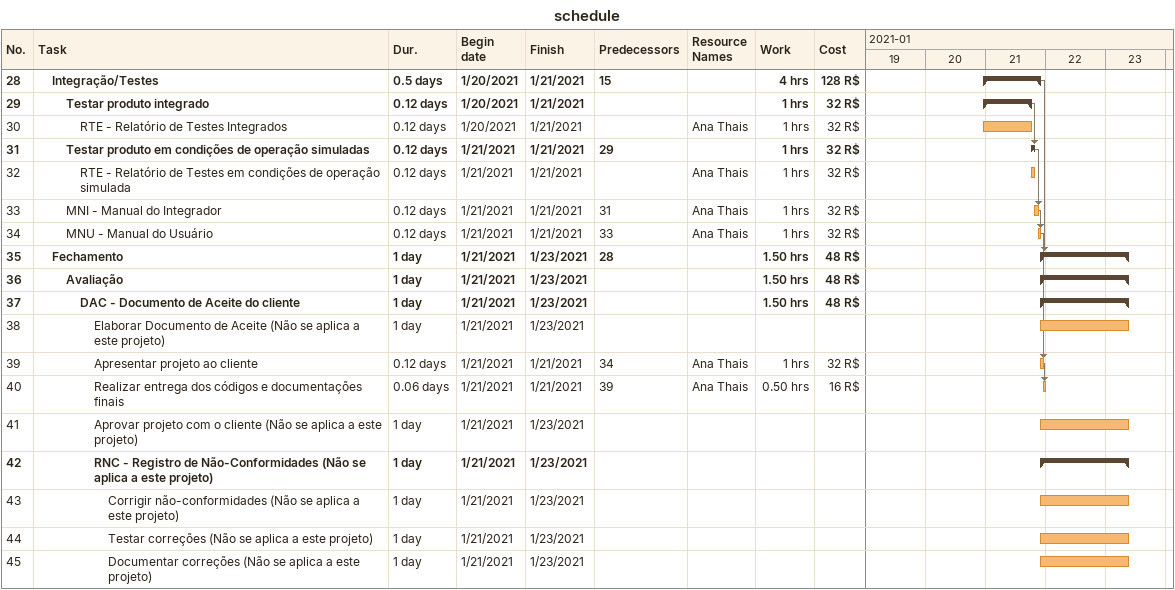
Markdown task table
schedule

| ID | Level | Task | Duration | Start | Finish | Predecessors | Resources | Work (h) | Cost (R$) |
|---|---|---|---|---|---|---|---|---|---|
| 28 | 2 | **Integração/Testes** | 0.5d | 2021-01-20 | 2021-01-21 | 15 |  | 4 | 128 |
| 29 | 3 | **Testar produto integrado** | 0.12d | 2021-01-20 | 2021-01-21 |  |  | 1 | 32 |
| 30 | 4 | RTE - Relatório de Testes Integrados | 0.12d | 2021-01-20 | 2021-01-21 |  | Ana Thais | 1 | 32 |
| 31 | 3 | **Testar produto em condições de operação simuladas** | 0.12d | 2021-01-21 | 2021-01-21 | 29 |  | 1 | 32 |
| 32 | 4 | RTE - Relatório de Testes em condições de operação simulada | 0.12d | 2021-01-21 | 2021-01-21 |  | Ana Thais | 1 | 32 |
| 33 | 3 | MNI - Manual do Integrador | 0.12d | 2021-01-21 | 2021-01-21 | 31 | Ana Thais | 1 | 32 |
| 34 | 3 | MNU - Manual do Usuário | 0.12d | 2021-01-21 | 2021-01-21 | 33 | Ana Thais | 1 | 32 |
| 35 | 2 | **Fechamento** | 1d | 2021-01-21 | 2021-01-23 | 28 |  | 1.50 | 48 |
| 36 | 3 | **Avaliação** | 1d | 2021-01-21 | 2021-01-23 |  |  | 1.50 | 48 |
| 37 | 4 | **DAC - Documento de Aceite do cliente** | 1d | 2021-01-21 | 2021-01-23 |  |  | 1.50 | 48 |
| 38 | 5 | Elaborar Documento de Aceite (Não se aplica a este projeto) | 1d | 2021-01-21 | 2021-01-23 |  |  |  |  |
| 39 | 5 | Apresentar projeto ao cliente | 0.12d | 2021-01-21 | 2021-01-21 | 34 | Ana Thais | 1 | 32 |
| 40 | 5 | Realizar entrega dos códigos e documentações finais | 0.06d | 2021-01-21 | 2021-01-21 | 39 | Ana Thais | 0.50 | 16 |
| 41 | 5 | Aprovar projeto com o cliente (Não se aplica a este projeto) | 1d | 2021-01-21 | 2021-01-23 |  |  |  |  |
| 42 | 5 | **RNC - Registro de Não-Conformidades (Não se aplica a este projeto)** | 1d | 2021-01-21 | 2021-01-23 |  |  |  |  |
| 43 | 6 | Corrigir não-conformidades (Não se aplica a este projeto) | 1d | 2021-01-21 | 2021-01-23 |  |  |  |  |
| 44 | 6 | Testar correções (Não se aplica a este projeto) | 1d | 2021-01-21 | 2021-01-23 |  |  |  |  |
| 45 | 6 | Documentar correções (Não se aplica a este projeto) | 1d | 2021-01-21 | 2021-01-23 |  |  |  |  |
